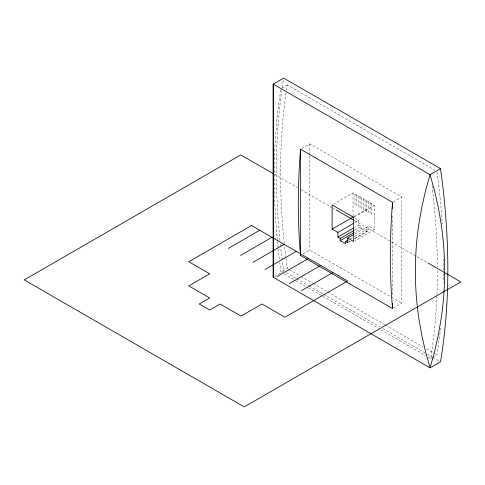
<?xml version="1.0" encoding="UTF-8"?>
<svg xmlns="http://www.w3.org/2000/svg" width="485" height="485" viewBox="0 0 485 485"><rect width="100%" height="100%" fill="white"/><g stroke="black" fill="none" stroke-linecap="round" stroke-linejoin="round"><path stroke-width="0.36" stroke-dasharray="2.42 1.82" d="M286.035 92.956L285.592 95.86A675.193 389.825 60 0 0 284.216 243.137M286.477 90.052L287.247 84.972L434.996 170.271M428.067 357.027L430.68 358.536L432.335 347.648A675.193 389.825 60 0 0 436.815 297.044M432.565 357.451L436.955 354.911L438.61 344.029A675.193 389.825 60 0 0 440.647 327.029M287.247 84.972L280.973 88.597L279.318 99.48A675.193 389.825 60 0 0 277.232 239.426M301.803 148.519L309.824 143.887L401.829 197.007L401.829 303.246L393.189 308.236M333.438 204.185L353.038 192.866L374.578 205.307L374.578 229.447L354.978 240.766M353.923 216.577L367.484 208.75M354.323 217.001L374.578 205.307M354.899 222.615L358.821 220.354L358.821 225.028L354.899 227.295M303.034 254.043L309.824 250.127L390.74 296.838M393.189 201.99L401.829 197.007M288.557 269.236L287.247 268.478L280.973 272.103L279.778 262.858M354.59 230.132L361.125 226.356L361.125 228.538L354.59 232.309M274.54 276.535L283.689 271.254A681.11 393.238 60 0 1 282.282 260.73M354.85 233.903L368.57 225.98L374.578 229.447M350.194 238.911L354.117 236.65M354.771 236.274L366.533 229.478L368.57 230.66L368.57 225.98M348.891 241.845L350.194 241.093M354.771 238.45L366.533 231.66L366.533 229.478M348.315 242.354L350.273 241.221M354.85 238.578L368.57 230.66M430.68 358.536L431.935 357.809M354.965 218.129L358.821 220.354M274.146 174.182L297.717 187.786M300.991 189.677L332.419 207.822M333.074 208.198L335.693 209.714M354.68 220.675L427.358 262.634M358.821 225.028L361.125 226.356M361.125 228.538L366.533 231.66M391.389 297.22L401.829 303.246M289.212 269.611L300.324 276.032M300.979 276.408L312.746 283.204M313.395 283.579L327.126 291.503M327.781 291.879L384.654 324.72M385.308 325.095L423.229 346.987M426.497 348.873L433.032 352.65M433.687 353.025L436.955 354.911M286.314 272.77L296.153 278.451M296.808 278.833L308.624 285.653M309.278 286.029L323.058 293.983M323.713 294.365L380.149 326.945M382.774 328.46L424.769 352.704M427.394 354.22L431.983 356.875M432.644 357.251L439.204 361.04M284.24 273.989L295.359 280.409M296.008 280.785L307.775 287.575M308.43 287.957L322.161 295.88M322.816 296.256L378.385 328.339M380.998 329.849L425.454 355.517M437.046 172.114L438.61 184.203A675.193 389.825 60 0 1 442.247 223.973M432.062 185.694L432.335 187.828A675.193 389.825 60 0 1 437.367 266.999M285.865 257.814L285.592 255.68A675.193 389.825 60 0 1 284.289 243.876M285.962 258.529L287.247 268.478M392.577 215.91L392.577 296.535M371.74 203.664L371.74 215.734M370.067 202.7L370.067 214.77M368.394 201.73L368.394 213.806M366.721 200.766L366.721 212.842M365.047 199.802L365.047 211.872M363.374 198.838L363.374 210.908M361.701 197.868L361.701 209.944M360.028 196.904L360.028 208.974M358.354 195.94L358.354 208.01M356.681 194.97L356.681 207.046M355.008 194.006L355.008 206.076M353.038 192.866L353.038 217.013M309.824 143.887L309.824 155.188M309.824 155.94L309.824 250.127M443.599 258.978A675.193 389.825 60 0 1 443.642 270.666M443.617 273.57A675.193 389.825 60 0 1 443.448 282.949M437.379 270.648A675.193 389.825 60 0 1 436.852 296.299M279.318 259.305A675.193 389.825 60 0 1 278.166 248.969M278.093 248.229A675.193 389.825 60 0 1 277.299 240.16M282.185 259.978A681.11 393.238 60 0 1 280.688 247.283M280.609 246.538A681.11 393.238 60 0 1 280.294 243.567M279.99 240.596A681.11 393.238 60 0 1 281.761 90.549M282.191 87.597A681.11 393.238 60 0 1 283.446 79.54"/><path stroke-width="0.73" d="M273.231 277.293L273.273 235.54A481.138 1.479 89.9 0 0 273.273 138.589L273.231 84.123L283.689 78.091L440.513 168.635A681.11 393.238 60 0 1 440.513 361.798L430.062 367.836L273.231 277.293L273.188 222.876A484.733 1.491 89.9 0 1 273.188 125.918L273.231 84.123L430.062 174.667L434.512 190.654L438.155 206.701L440.992 222.803A484.733 395.784 0.4 0 1 440.992 319.754L438.155 335.838L434.512 351.874L430.062 367.836L425.581 351.855L421.908 335.808L419.046 319.706A481.138 392.85 0.4 0 1 419.046 222.754L421.908 206.665L425.581 190.629L430.062 174.667L440.513 168.635M392.577 208.374L392.577 202.348L300.567 149.228L300.154 154.109A681.11 393.238 -60 0 0 300.154 251.06L300.567 255.468L392.577 308.587L392.577 303.313M392.577 202.348L392.165 207.228A681.11 393.238 -60 0 0 392.165 304.18L392.577 308.587M228.356 248.368L259.724 230.26M240.56 255.413L271.921 237.304M252.758 262.452L284.119 244.343M353.935 230.508L340.215 238.432L340.215 240.608L345.623 243.731L345.623 241.554L347.66 242.73L347.66 238.056L353.668 241.524L353.668 217.377L332.128 204.943L332.128 229.09L353.292 216.94M264.955 269.496L296.317 251.388M332.128 229.09L337.912 232.424L353.595 223.373M337.912 232.424L337.912 237.104L353.595 228.047M277.153 276.541L308.515 258.432M340.215 240.608L353.935 232.691M347.66 238.056L353.541 234.655M345.623 241.554L348.236 240.045M289.351 283.579L320.712 265.471M301.549 290.624L332.91 272.515M273.491 173.8L240.754 154.903L24.25 279.9L244.246 406.909L460.75 281.912L428.012 263.009M336.347 210.09L354.026 220.299M337.912 237.104L340.215 238.432M300.567 149.228L300.567 255.468M251.527 225.525L188.792 261.742L209.702 273.819L188.792 285.889L209.702 297.966L199.25 303.998L209.702 310.036L220.16 303.998L241.069 316.075L261.979 303.998L284.907 317.232L347.636 281.015L251.527 225.525"/></g></svg>
